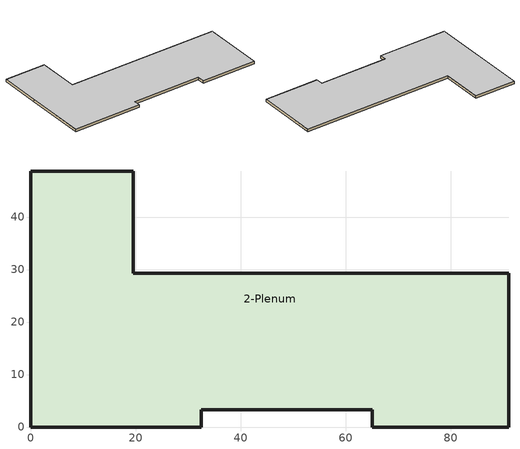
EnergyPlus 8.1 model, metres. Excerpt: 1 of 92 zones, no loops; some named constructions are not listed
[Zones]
2-Plenum
 floor adiabatic (Ceiling Cons): 19.51,48.77 19.51,29.26 91.03,29.26 91.03,0 65.02,0 65.02,3.25 32.51,3.25 32.51,0 0,0 0,48.77 z9.22
 wall outside (Curtain Wall Cons): 32.51,0 32.51,3.25 65.02,3.25 65.02,0 / 19.51,29.26 19.51,48.77 0,48.77 0,29.26 z9.22:10.36
 wall outside (Tilt-Up Cons): 65.02,0 91.03,0 91.03,29.26 19.51,29.26 / 0,29.26 0,0 32.51,0 z9.22:10.36
 ceiling adiabatic (Floor Cons): 19.51,29.26 19.51,48.77 0,48.77 0,0 32.51,0 32.51,3.25 65.02,3.25 65.02,0 91.03,0 91.03,29.26 z10.36
[Schedule:Day:Hourly]
303to315-Off-People-WD; 317-Off-People-WD; 319to321-Off-People-WD; 323to329-Off-People-WD; 331-Off-People-WD; 333to349-Off-People-WD; 334-Offto346-IDF-People-WD; 351-CON-People-WD; 371-CON-People-WD; 352to370-Off-People-WD; 353to355-Off-People-WD; 357to367-Off-People-WD; 369-Offto3U3-ELE-People-WD; 372-Off-People-WD; 373to383-Off-People-WD; 374to382-Off-People-WD; 384-Off-People-WD; 385-Off-People-WD; 386to390-Off-People-WD; 387to391-Off-People-WD: 0, 0, 0, 0, 0, 0, 1, 1, 1, 1, 1, 1, 1, 1, 1, 1, 1, 1, 1, 1, 1, 0.5, 0, 0
303to315-Off-People-WEH; 317-Off-People-WEH; 319to321-Off-People-WEH; 323to329-Off-People-WEH; 331-Off-People-WEH; 333to349-Off-People-WEH; 334-Offto346-IDF-People-WEH; 351-CON-People-WEH; 371-CON-People-WEH; 352to370-Off-People-WEH; 353to355-Off-People-WEH; 357to367-Off-People-WEH; 369-Offto3U3-ELE-People-WEH; 372-Off-People-WEH; 373to383-Off-People-WEH; 374to382-Off-People-WEH; 384-Off-People-WEH; 385-Off-People-WEH; 386to390-Off-People-WEH; 387to391-Off-People-WEH: 1, 1, 1, 1, 1, 1, 1, 1, 1, 1, 1, 1, 0, 0, 0, 0, 0, 0, 0, 0, 0, 0, 0, 0
303to315-Off-Light-WD; 317-Off-Light-WD; 319to321-Off-Light-WD; 323to329-Off-Light-WD; 331-Off-Light-WD; 333to349-Off-Light-WD; 334-Offto346-IDF-Light-WD; 351-CON-Light-WD; 371-CON-Light-WD; 352to370-Off-Light-WD; 353to355-Off-Light-WD; 357to367-Off-Light-WD; 369-Offto3U3-ELE-Light-WD; 372-Off-Light-WD; 373to383-Off-Light-WD; 374to382-Off-Light-WD; 384-Off-Light-WD; 385-Off-Light-WD; 386to390-Off-Light-WD; 387to391-Off-Light-WD: 0.175, 0.175, 0.175, 0.175, 0.175, 0.175, 1.075, 1.075, 1.075, 1.075, 1.075, 1.075, 1.075, 1.075, 1.075, 1.075, 1.075, 1.075, 1.075, 1.075, 1.075, 0.8625, 0.175, 0.175
303to315-Off-Light-WEH; 317-Off-Light-WEH; 319to321-Off-Light-WEH; 323to329-Off-Light-WEH; 331-Off-Light-WEH; 333to349-Off-Light-WEH; 334-Offto346-IDF-Light-WEH; 351-CON-Light-WEH; 371-CON-Light-WEH; 352to370-Off-Light-WEH; 353to355-Off-Light-WEH; 357to367-Off-Light-WEH; 369-Offto3U3-ELE-Light-WEH; 372-Off-Light-WEH; 373to383-Off-Light-WEH; 374to382-Off-Light-WEH; 384-Off-Light-WEH; 385-Off-Light-WEH; 386to390-Off-Light-WEH; 387to391-Off-Light-WEH: 0.6, 0.6, 0.6, 0.6, 0.6, 0.6, 0.6, 0.6, 0.6, 0.6, 0.6, 0.6, 0.175, 0.175, 0.175, 0.175, 0.175, 0.175, 0.175, 0.175, 0.175, 0.175, 0.175, 0.175
303to315-Off-Equip-WD; 317-Off-Equip-WD; 319to321-Off-Equip-WD; 323to329-Off-Equip-WD; 331-Off-Equip-WD; 333to349-Off-Equip-WD; 334-Offto346-IDF-Equip-WD; 351-CON-Equip-WD; 371-CON-Equip-WD; 352to370-Off-Equip-WD; 353to355-Off-Equip-WD; 357to367-Off-Equip-WD; 369-Offto3U3-ELE-Equip-WD; 372-Off-Equip-WD; 373to383-Off-Equip-WD; 374to382-Off-Equip-WD; 384-Off-Equip-WD; 385-Off-Equip-WD; 386to390-Off-Equip-WD; 387to391-Off-Equip-WD: 0.1, 0.1, 0.1, 0.1, 0.1, 0.1, 0.45, 0.45, 0.45, 0.45, 0.45, 0.45, 0.45, 0.45, 0.45, 0.45, 0.45, 0.45, 0.45, 0.45, 0.45, 0.4375, 0.1, 0.1
303to315-Off-Equip-WEH; 317-Off-Equip-WEH; 319to321-Off-Equip-WEH; 323to329-Off-Equip-WEH; 331-Off-Equip-WEH; 333to349-Off-Equip-WEH; 334-Offto346-IDF-Equip-WEH; 351-CON-Equip-WEH; 371-CON-Equip-WEH; 352to370-Off-Equip-WEH; 353to355-Off-Equip-WEH; 357to367-Off-Equip-WEH; 369-Offto3U3-ELE-Equip-WEH; 372-Off-Equip-WEH; 373to383-Off-Equip-WEH; 374to382-Off-Equip-WEH; 384-Off-Equip-WEH; 385-Off-Equip-WEH; 386to390-Off-Equip-WEH; 387to391-Off-Equip-WEH: 0.125, 0.125, 0.125, 0.125, 0.125, 0.125, 0.125, 0.125, 0.125, 0.125, 0.125, 0.125, 0.1, 0.1, 0.1, 0.1, 0.1, 0.1, 0.1, 0.1, 0.1, 0.1, 0.1, 0.1
308-FILto322-SA-People-WD; 3NWHall-People-WD; 3SEHall-People-WD; 3T1to3T2-People-WD: 0, 0, 0, 0, 0, 0, 0, 0, 0, 1, 1, 1, 1, 0, 0, 0, 0, 0, 0, 0, 0, 0, 0, 0
308-FILto322-SA-People-WEH; 3NWHall-People-WEH; 3SEHall-People-WEH: 0, 0, 0, 0, 0, 0, 0, 0, 0, 0.5, 1, 1, 0, 0, 0, 0, 0, 0, 0, 0, 0, 0, 0, 0
308-FILto322-SA-Light-WD; 3NWHall-Light-WD; 3SEHall-Light-WD; 3T1to3T2-Light-WD: 0.175, 0.175, 0.175, 0.175, 0.175, 0.175, 0.175, 0.175, 0.175, 1.075, 1.075, 1.075, 1.075, 0.175, 0.175, 0.175, 0.175, 0.175, 0.175, 0.175, 0.175, 0.175, 0.175, 0.175
308-FILto322-SA-Light-WEH; 3NWHall-Light-WEH; 3SEHall-Light-WEH; 3T1to3T2-Light-WEH: 0.175, 0.175, 0.175, 0.175, 0.175, 0.175, 0.175, 0.175, 0.175, 0.8625, 1.075, 1.075, 0.175, 0.175, 0.175, 0.175, 0.175, 0.175, 0.175, 0.175, 0.175, 0.175, 0.175, 0.175
308-FILto322-SA-Equip-WD; 308-FILto322-SA-Equip-WEH; 3NWHall-Equip-WD; 3NWHall-Equip-WEH; 3SEHall-Equip-WD; 3SEHall-Equip-WEH; 3T1to3T2-Equip-WD; 3T1to3T2-Equip-WEH: 0.35, 0.35, 0.35, 0.35, 0.35, 0.35, 0.35, 0.35, 0.35, 0.35, 0.35, 0.35, 0.35, 0.35, 0.35, 0.35, 0.35, 0.35, 0.35, 0.35, 0.35, 0.35, 0.35, 0.35
3T1to3T2-People-WEH: 0, 0, 0, 0, 0, 0, 0, 0, 0, 0, 0, 0, 0, 0, 0, 0, 0, 0, 0, 0, 0, 0, 0, 0
[Schedule:Week:Compact]
303to315-Off-People-Wk: Weekdays, 303to315-Off-People-WD, Saturday, 303to315-Off-People-WEH, Sunday, 303to315-Off-People-WEH, Holiday, 303to315-Off-People-WEH, AllOtherDays, 303to315-Off-People-WD
303to315-Off-Light-Wk: Weekdays, 303to315-Off-Light-WD, Saturday, 303to315-Off-Light-WEH, Sunday, 303to315-Off-Light-WEH, Holiday, 303to315-Off-Light-WEH, AllOtherDays, 303to315-Off-Light-WD
303to315-Off-Equip-Wk: Weekdays, 303to315-Off-Equip-WD, Saturday, 303to315-Off-Equip-WEH, Sunday, 303to315-Off-Equip-WEH, Holiday, 303to315-Off-Light-WEH, AllOtherDays, 303to315-Off-Equip-WD
308-FILto322-SA-People-Wk: Weekdays, 308-FILto322-SA-People-WD, Saturday, 308-FILto322-SA-People-WEH, Sunday, 308-FILto322-SA-People-WEH, Holiday, 308-FILto322-SA-People-WEH, AllOtherDays, 308-FILto322-SA-People-WD
308-FILto322-SA-Light-Wk: Weekdays, 308-FILto322-SA-Light-WD, Saturday, 308-FILto322-SA-Light-WEH, Sunday, 308-FILto322-SA-Light-WEH, Holiday, 308-FILto322-SA-Light-WEH, AllOtherDays, 308-FILto322-SA-Light-WD
308-FILto322-SA-Equip-Wk: Weekdays, 308-FILto322-SA-Equip-WD, Saturday, 308-FILto322-SA-Equip-WEH, Sunday, 308-FILto322-SA-Equip-WEH, Holiday, 308-FILto322-SA-Light-WEH, AllOtherDays, 308-FILto322-SA-Equip-WD
317-Off-People-Wk: Weekdays, 317-Off-People-WD, Saturday, 317-Off-People-WEH, Sunday, 317-Off-People-WEH, Holiday, 317-Off-People-WEH, AllOtherDays, 317-Off-People-WD
317-Off-Light-Wk: Weekdays, 317-Off-Light-WD, Saturday, 317-Off-Light-WEH, Sunday, 317-Off-Light-WEH, Holiday, 317-Off-Light-WEH, AllOtherDays, 317-Off-Light-WD
317-Off-Equip-Wk: Weekdays, 317-Off-Equip-WD, Saturday, 317-Off-Equip-WEH, Sunday, 317-Off-Equip-WEH, Holiday, 317-Off-Light-WEH, AllOtherDays, 317-Off-Equip-WD
319to321-Off-People-Wk: Weekdays, 319to321-Off-People-WD, Saturday, 319to321-Off-People-WEH, Sunday, 319to321-Off-People-WEH, Holiday, 319to321-Off-People-WEH, AllOtherDays, 319to321-Off-People-WD
319to321-Off-Light-Wk: Weekdays, 319to321-Off-Light-WD, Saturday, 319to321-Off-Light-WEH, Sunday, 319to321-Off-Light-WEH, Holiday, 319to321-Off-Light-WEH, AllOtherDays, 319to321-Off-Light-WD
319to321-Off-Equip-Wk: Weekdays, 319to321-Off-Equip-WD, Saturday, 319to321-Off-Equip-WEH, Sunday, 319to321-Off-Equip-WEH, Holiday, 319to321-Off-Light-WEH, AllOtherDays, 319to321-Off-Equip-WD
323to329-Off-People-Wk: Weekdays, 323to329-Off-People-WD, Saturday, 323to329-Off-People-WEH, Sunday, 323to329-Off-People-WEH, Holiday, 323to329-Off-People-WEH, AllOtherDays, 323to329-Off-People-WD
323to329-Off-Light-Wk: Weekdays, 323to329-Off-Light-WD, Saturday, 323to329-Off-Light-WEH, Sunday, 323to329-Off-Light-WEH, Holiday, 323to329-Off-Light-WEH, AllOtherDays, 323to329-Off-Light-WD
323to329-Off-Equip-Wk: Weekdays, 323to329-Off-Equip-WD, Saturday, 323to329-Off-Equip-WEH, Sunday, 323to329-Off-Equip-WEH, Holiday, 323to329-Off-Light-WEH, AllOtherDays, 323to329-Off-Equip-WD
331-Off-People-Wk: Weekdays, 331-Off-People-WD, Saturday, 331-Off-People-WEH, Sunday, 331-Off-People-WEH, Holiday, 331-Off-People-WEH, AllOtherDays, 331-Off-People-WD
331-Off-Light-Wk: Weekdays, 331-Off-Light-WD, Saturday, 331-Off-Light-WEH, Sunday, 331-Off-Light-WEH, Holiday, 331-Off-Light-WEH, AllOtherDays, 331-Off-Light-WD
331-Off-Equip-Wk: Weekdays, 331-Off-Equip-WD, Saturday, 331-Off-Equip-WEH, Sunday, 331-Off-Equip-WEH, Holiday, 331-Off-Light-WEH, AllOtherDays, 331-Off-Equip-WD
333to349-Off-People-Wk: Weekdays, 333to349-Off-People-WD, Saturday, 333to349-Off-People-WEH, Sunday, 333to349-Off-People-WEH, Holiday, 333to349-Off-People-WEH, AllOtherDays, 333to349-Off-People-WD
333to349-Off-Light-Wk: Weekdays, 333to349-Off-Light-WD, Saturday, 333to349-Off-Light-WEH, Sunday, 333to349-Off-Light-WEH, Holiday, 333to349-Off-Light-WEH, AllOtherDays, 333to349-Off-Light-WD
333to349-Off-Equip-Wk: Weekdays, 333to349-Off-Equip-WD, Saturday, 333to349-Off-Equip-WEH, Sunday, 333to349-Off-Equip-WEH, Holiday, 333to349-Off-Light-WEH, AllOtherDays, 333to349-Off-Equip-WD
334-Offto346-IDF-People-Wk: Weekdays, 334-Offto346-IDF-People-WD, Saturday, 334-Offto346-IDF-People-WEH, Sunday, 334-Offto346-IDF-People-WEH, Holiday, 334-Offto346-IDF-People-WEH, AllOtherDays, 334-Offto346-IDF-People-WD
334-Offto346-IDF-Light-Wk: Weekdays, 334-Offto346-IDF-Light-WD, Saturday, 334-Offto346-IDF-Light-WEH, Sunday, 334-Offto346-IDF-Light-WEH, Holiday, 334-Offto346-IDF-Light-WEH, AllOtherDays, 334-Offto346-IDF-Light-WD
334-Offto346-IDF-Equip-Wk: Weekdays, 334-Offto346-IDF-Equip-WD, Saturday, 334-Offto346-IDF-Equip-WEH, Sunday, 334-Offto346-IDF-Equip-WEH, Holiday, 334-Offto346-IDF-Light-WEH, AllOtherDays, 334-Offto346-IDF-Equip-WD
351-CON-People-Wk: Weekdays, 351-CON-People-WD, Saturday, 351-CON-People-WEH, Sunday, 351-CON-People-WEH, Holiday, 351-CON-People-WEH, AllOtherDays, 351-CON-People-WD
351-CON-Light-Wk: Weekdays, 351-CON-Light-WD, Saturday, 351-CON-Light-WEH, Sunday, 351-CON-Light-WEH, Holiday, 351-CON-Light-WEH, AllOtherDays, 351-CON-Light-WD
351-CON-Equip-Wk: Weekdays, 351-CON-Equip-WD, Saturday, 351-CON-Equip-WEH, Sunday, 351-CON-Equip-WEH, Holiday, 351-CON-Equip-WEH, AllOtherDays, 351-CON-Equip-WD
371-CON-People-Wk: Weekdays, 371-CON-People-WD, Saturday, 371-CON-People-WEH, Sunday, 371-CON-People-WEH, Holiday, 371-CON-People-WEH, AllOtherDays, 371-CON-People-WD
371-CON-Light-Wk: Weekdays, 371-CON-Light-WD, Saturday, 371-CON-Light-WEH, Sunday, 371-CON-Light-WEH, Holiday, 371-CON-Light-WEH, AllOtherDays, 371-CON-Light-WD
371-CON-Equip-Wk: Weekdays, 371-CON-Equip-WD, Saturday, 371-CON-Equip-WEH, Sunday, 371-CON-Equip-WEH, Holiday, 371-CON-Equip-WEH, AllOtherDays, 371-CON-Equip-WD
352to370-Off-People-Wk: Weekdays, 352to370-Off-People-WD, Saturday, 352to370-Off-People-WEH, Sunday, 352to370-Off-People-WEH, Holiday, 352to370-Off-People-WEH, AllOtherDays, 352to370-Off-People-WD
352to370-Off-Light-Wk: Weekdays, 352to370-Off-Light-WD, Saturday, 352to370-Off-Light-WEH, Sunday, 352to370-Off-Light-WEH, Holiday, 352to370-Off-Light-WEH, AllOtherDays, 352to370-Off-Light-WD
352to370-Off-Equip-Wk: Weekdays, 352to370-Off-Equip-WD, Saturday, 352to370-Off-Equip-WEH, Sunday, 352to370-Off-Equip-WEH, Holiday, 352to370-Off-Light-WEH, AllOtherDays, 352to370-Off-Equip-WD
353to355-Off-People-Wk: Weekdays, 353to355-Off-People-WD, Saturday, 353to355-Off-People-WEH, Sunday, 353to355-Off-People-WEH, Holiday, 353to355-Off-People-WEH, AllOtherDays, 353to355-Off-People-WD
353to355-Off-Light-Wk: Weekdays, 353to355-Off-Light-WD, Saturday, 353to355-Off-Light-WEH, Sunday, 353to355-Off-Light-WEH, Holiday, 353to355-Off-Light-WEH, AllOtherDays, 353to355-Off-Light-WD
353to355-Off-Equip-Wk: Weekdays, 353to355-Off-Equip-WD, Saturday, 353to355-Off-Equip-WEH, Sunday, 353to355-Off-Equip-WEH, Holiday, 353to355-Off-Light-WEH, AllOtherDays, 353to355-Off-Equip-WD
357to367-Off-People-Wk: Weekdays, 357to367-Off-People-WD, Saturday, 357to367-Off-People-WEH, Sunday, 357to367-Off-People-WEH, Holiday, 357to367-Off-People-WEH, AllOtherDays, 357to367-Off-People-WD
357to367-Off-Light-Wk: Weekdays, 357to367-Off-Light-WD, Saturday, 357to367-Off-Light-WEH, Sunday, 357to367-Off-Light-WEH, Holiday, 357to367-Off-Light-WEH, AllOtherDays, 357to367-Off-Light-WD
357to367-Off-Equip-Wk: Weekdays, 357to367-Off-Equip-WD, Saturday, 357to367-Off-Equip-WEH, Sunday, 357to367-Off-Equip-WEH, Holiday, 357to367-Off-Light-WEH, AllOtherDays, 357to367-Off-Equip-WD
369-Offto3U3-ELE-People-Wk: Weekdays, 369-Offto3U3-ELE-People-WD, Saturday, 369-Offto3U3-ELE-People-WEH, Sunday, 369-Offto3U3-ELE-People-WEH, Holiday, 369-Offto3U3-ELE-People-WEH, AllOtherDays, 369-Offto3U3-ELE-People-WD
369-Offto3U3-ELE-Light-Wk: Weekdays, 369-Offto3U3-ELE-Light-WD, Saturday, 369-Offto3U3-ELE-Light-WEH, Sunday, 369-Offto3U3-ELE-Light-WEH, Holiday, 369-Offto3U3-ELE-Light-WEH, AllOtherDays, 369-Offto3U3-ELE-Light-WD
369-Offto3U3-ELE-Equip-Wk: Weekdays, 369-Offto3U3-ELE-Equip-WD, Saturday, 369-Offto3U3-ELE-Equip-WEH, Sunday, 369-Offto3U3-ELE-Equip-WEH, Holiday, 369-Offto3U3-ELE-Light-WEH, AllOtherDays, 369-Offto3U3-ELE-Equip-WD
372-Off-People-Wk: Weekdays, 372-Off-People-WD, Saturday, 372-Off-People-WEH, Sunday, 372-Off-People-WEH, Holiday, 372-Off-People-WEH, AllOtherDays, 372-Off-People-WD
372-Off-Light-Wk: Weekdays, 372-Off-Light-WD, Saturday, 372-Off-Light-WEH, Sunday, 372-Off-Light-WEH, Holiday, 372-Off-Light-WEH, AllOtherDays, 372-Off-Light-WD
372-Off-Equip-Wk: Weekdays, 372-Off-Equip-WD, Saturday, 372-Off-Equip-WEH, Sunday, 372-Off-Equip-WEH, Holiday, 372-Off-Light-WEH, AllOtherDays, 372-Off-Equip-WD
373to383-Off-People-Wk: Weekdays, 373to383-Off-People-WD, Saturday, 373to383-Off-People-WEH, Sunday, 373to383-Off-People-WEH, Holiday, 373to383-Off-People-WEH, AllOtherDays, 373to383-Off-People-WD
373to383-Off-Light-Wk: Weekdays, 373to383-Off-Light-WD, Saturday, 373to383-Off-Light-WEH, Sunday, 373to383-Off-Light-WEH, Holiday, 373to383-Off-Light-WEH, AllOtherDays, 373to383-Off-Light-WD
373to383-Off-Equip-Wk: Weekdays, 373to383-Off-Equip-WD, Saturday, 373to383-Off-Equip-WEH, Sunday, 373to383-Off-Equip-WEH, Holiday, 373to383-Off-Light-WEH, AllOtherDays, 373to383-Off-Equip-WD
374to382-Off-People-Wk: Weekdays, 374to382-Off-People-WD, Saturday, 374to382-Off-People-WEH, Sunday, 374to382-Off-People-WEH, Holiday, 374to382-Off-People-WEH, AllOtherDays, 374to382-Off-People-WD
374to382-Off-Light-Wk: Weekdays, 374to382-Off-Light-WD, Saturday, 374to382-Off-Light-WEH, Sunday, 374to382-Off-Light-WEH, Holiday, 374to382-Off-Light-WEH, AllOtherDays, 374to382-Off-Light-WD
374to382-Off-Equip-Wk: Weekdays, 374to382-Off-Equip-WD, Saturday, 374to382-Off-Equip-WEH, Sunday, 374to382-Off-Equip-WEH, Holiday, 374to382-Off-Light-WEH, AllOtherDays, 374to382-Off-Equip-WD
384-Off-People-Wk: Weekdays, 384-Off-People-WD, Saturday, 384-Off-People-WEH, Sunday, 384-Off-People-WEH, Holiday, 384-Off-People-WEH, AllOtherDays, 384-Off-People-WD
384-Off-Light-Wk: Weekdays, 384-Off-Light-WD, Saturday, 384-Off-Light-WEH, Sunday, 384-Off-Light-WEH, Holiday, 384-Off-Light-WEH, AllOtherDays, 384-Off-Light-WD
384-Off-Equip-Wk: Weekdays, 384-Off-Equip-WD, Saturday, 384-Off-Equip-WEH, Sunday, 384-Off-Equip-WEH, Holiday, 384-Off-Light-WEH, AllOtherDays, 384-Off-Equip-WD
385-Off-People-Wk: Weekdays, 385-Off-People-WD, Saturday, 385-Off-People-WEH, Sunday, 385-Off-People-WEH, Holiday, 385-Off-People-WEH, AllOtherDays, 385-Off-People-WD
385-Off-Light-Wk: Weekdays, 385-Off-Light-WD, Saturday, 385-Off-Light-WEH, Sunday, 385-Off-Light-WEH, Holiday, 385-Off-Light-WEH, AllOtherDays, 385-Off-Light-WD
385-Off-Equip-Wk: Weekdays, 385-Off-Equip-WD, Saturday, 385-Off-Equip-WEH, Sunday, 385-Off-Equip-WEH, Holiday, 385-Off-Light-WEH, AllOtherDays, 385-Off-Equip-WD
386to390-Off-People-Wk: Weekdays, 386to390-Off-People-WD, Saturday, 386to390-Off-People-WEH, Sunday, 386to390-Off-People-WEH, Holiday, 386to390-Off-People-WEH, AllOtherDays, 386to390-Off-People-WD
386to390-Off-Light-Wk: Weekdays, 386to390-Off-Light-WD, Saturday, 386to390-Off-Light-WEH, Sunday, 386to390-Off-Light-WEH, Holiday, 386to390-Off-Light-WEH, AllOtherDays, 386to390-Off-Light-WD
386to390-Off-Equip-Wk: Weekdays, 386to390-Off-Equip-WD, Saturday, 386to390-Off-Equip-WEH, Sunday, 386to390-Off-Equip-WEH, Holiday, 386to390-Off-Light-WEH, AllOtherDays, 386to390-Off-Equip-WD
387to391-Off-People-Wk: Weekdays, 387to391-Off-People-WD, Saturday, 387to391-Off-People-WEH, Sunday, 387to391-Off-People-WEH, Holiday, 387to391-Off-People-WEH, AllOtherDays, 387to391-Off-People-WD
387to391-Off-Light-Wk: Weekdays, 387to391-Off-Light-WD, Saturday, 387to391-Off-Light-WEH, Sunday, 387to391-Off-Light-WEH, Holiday, 387to391-Off-Light-WEH, AllOtherDays, 387to391-Off-Light-WD
387to391-Off-Equip-Wk: Weekdays, 387to391-Off-Equip-WD, Saturday, 387to391-Off-Equip-WEH, Sunday, 387to391-Off-Equip-WEH, Holiday, 387to391-Off-Light-WEH, AllOtherDays, 387to391-Off-Equip-WD
3NWHall-People-Wk: Weekdays, 3NWHall-People-WD, Saturday, 3NWHall-People-WEH, Sunday, 3NWHall-People-WEH, Holiday, 3NWHall-People-WEH, AllOtherDays, 3NWHall-People-WD
3NWHall-People-Break-Wk: Weekdays, 3NWHall-People-WEH, AllOtherDays, 3NWHall-People-WEH
3NWHall-Light-Wk: Weekdays, 3NWHall-Light-WD, Saturday, 3NWHall-Light-WEH, Sunday, 3NWHall-Light-WEH, Holiday, 3NWHall-Light-WEH, AllOtherDays, 3NWHall-Light-WD
3NWHall-Light-Break-Wk: Weekdays, 3NWHall-Light-WEH, AllOtherDays, 3NWHall-Light-WEH
3NWHall-Equip-Wk: Weekdays, 3NWHall-Equip-WD, Saturday, 3NWHall-Equip-WEH, Sunday, 3NWHall-Equip-WEH, Holiday, 3NWHall-Equip-WEH, AllOtherDays, 3NWHall-Equip-WEH
3NWHall-Equip-Break-Wk: Weekdays, 3NWHall-Equip-WEH, AllOtherDays, 3NWHall-Equip-WEH
3SEHall-People-Wk: Weekdays, 3SEHall-People-WD, Saturday, 3SEHall-People-WEH, Sunday, 3SEHall-People-WEH, Holiday, 3SEHall-People-WEH, AllOtherDays, 3SEHall-People-WD
3SEHall-People-Break-Wk: Weekdays, 3SEHall-People-WEH, AllOtherDays, 3SEHall-People-WEH
3SEHall-Light-Wk: Weekdays, 3SEHall-Light-WD, Saturday, 3SEHall-Light-WEH, Sunday, 3SEHall-Light-WEH, Holiday, 3SEHall-Light-WEH, AllOtherDays, 3SEHall-Light-WD
3SEHall-Light-Break-Wk: Weekdays, 3SEHall-Light-WEH, AllOtherDays, 3SEHall-Light-WEH
3SEHall-Equip-Wk: Weekdays, 3SEHall-Equip-WD, Saturday, 3SEHall-Equip-WEH, Sunday, 3SEHall-Equip-WEH, Holiday, 3SEHall-Equip-WEH, AllOtherDays, 3SEHall-Equip-WEH
3SEHall-Equip-Break-Wk: Weekdays, 3SEHall-Equip-WEH, AllOtherDays, 3SEHall-Equip-WEH
3T1to3T2-People-Wk: Weekdays, 3T1to3T2-People-WD, Saturday, 3T1to3T2-People-WEH, Sunday, 3T1to3T2-People-WEH, Holiday, 3T1to3T2-People-WEH, AllOtherDays, 3T1to3T2-People-WD
3T1to3T2-Light-Wk: Weekdays, 3T1to3T2-Light-WD, Saturday, 3T1to3T2-Light-WEH, Sunday, 3T1to3T2-Light-WEH, Holiday, 3T1to3T2-Light-WEH, AllOtherDays, 3T1to3T2-Light-WD
3T1to3T2-Equip-Wk: Weekdays, 3T1to3T2-Equip-WD, Saturday, 3T1to3T2-Equip-WEH, Sunday, 3T1to3T2-Equip-WEH, Holiday, 3T1to3T2-Light-WEH, AllOtherDays, 3T1to3T2-Equip-WD
